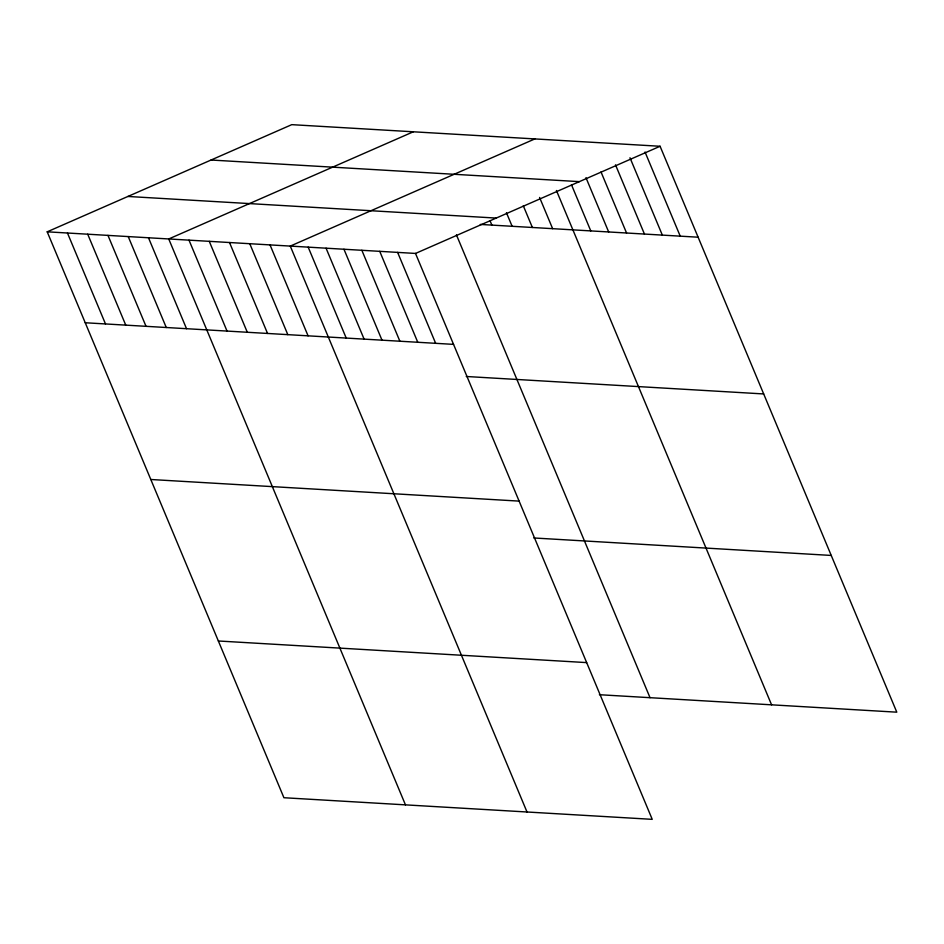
<?xml version="1.0" encoding="UTF-8"?>
<svg xmlns="http://www.w3.org/2000/svg" width="944" height="944" viewBox="0 0 944 944"><rect width="100%" height="100%" fill="white"/><g stroke="black" fill="none" stroke-linecap="round" stroke-linejoin="round"><path stroke-width="1.42" d="M47.2 231.823L415.513 253.44L652.233 819.345L283.92 797.727L47.2 231.823L291.767 124.655L660.08 146.273L896.8 712.177L599.393 694.713M413.307 131.794L168.74 238.962L405.46 804.854M534.859 138.921L290.28 246.089L527.012 811.993M415.513 253.44L660.08 146.273M211.055 160.02L579.368 181.637M127.912 196.458L496.214 218.076M480.284 224.424L698.112 237.204M85.231 322.754L453.545 344.371M466.265 376.491L763.684 393.943M150.804 479.493L519.117 501.111M533.82 537.974L831.239 555.438M218.359 640.988L586.672 662.605M645.023 152.008L680.223 236.153M629.978 157.742L662.334 235.103M615.5 164.846L644.445 234.053M601.009 171.938L626.556 233.003M585.964 177.673L608.668 231.953M571.474 184.764L590.779 230.902M556.429 190.499L771.578 704.826M539.579 197.449L552.629 228.672M523.295 205.768L532.381 227.48M506.444 212.719L512.12 226.289M490.16 221.026L491.859 225.097M456.436 234.879L650.027 697.687M397.625 252.39L435.656 343.321M379.736 251.34L417.767 342.271M361.847 250.29L399.878 341.221M343.958 249.24L381.99 340.17M326.069 248.189L364.101 339.12M308.181 247.139L346.212 338.07M270.031 244.909L308.063 335.828M249.771 243.717L287.814 334.648M229.51 242.525L267.553 333.456M209.261 241.334L247.293 332.264M189.001 240.154L227.032 331.073M148.491 237.77L186.523 328.701M128.231 236.578L166.262 327.509M107.97 235.386L146.013 326.317M87.709 234.206L125.753 325.137M67.461 233.015L105.492 323.945"/></g></svg>
